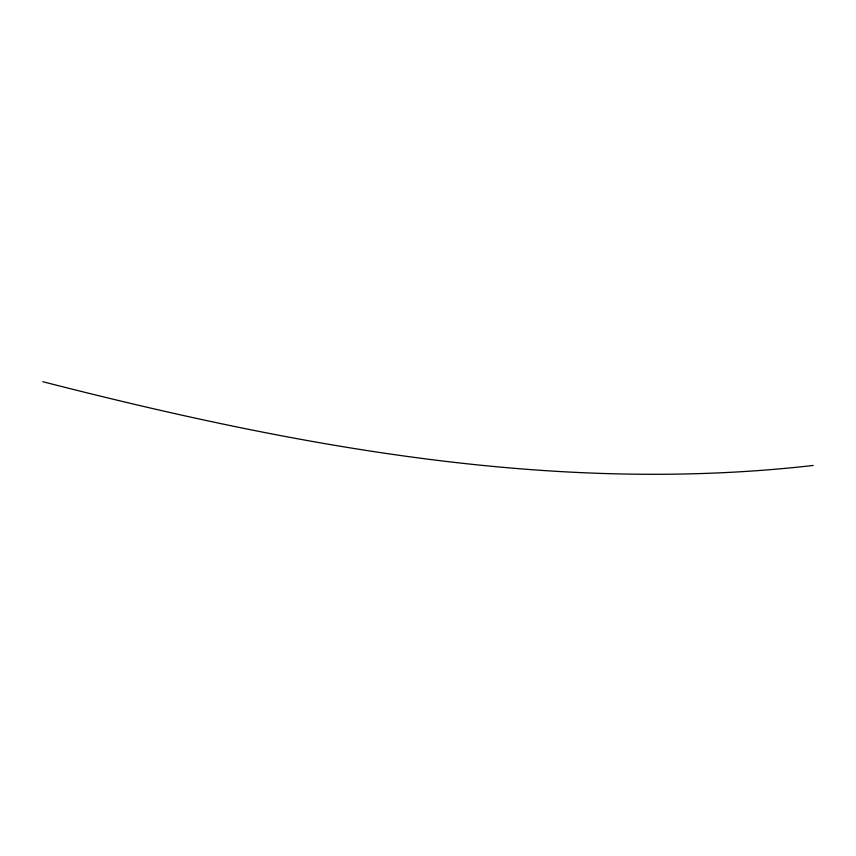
<?xml version="1.0" encoding="UTF-8"?>
<svg xmlns="http://www.w3.org/2000/svg" width="856" height="856" viewBox="0 0 856 856"><rect width="100%" height="100%" fill="white"/><g stroke="black" fill="none" stroke-linecap="round" stroke-linejoin="round"><path stroke-width="1.28" d="M813.2 465.461C553.768 495.1 293.394 445.858 42.8 381.723"/></g></svg>
